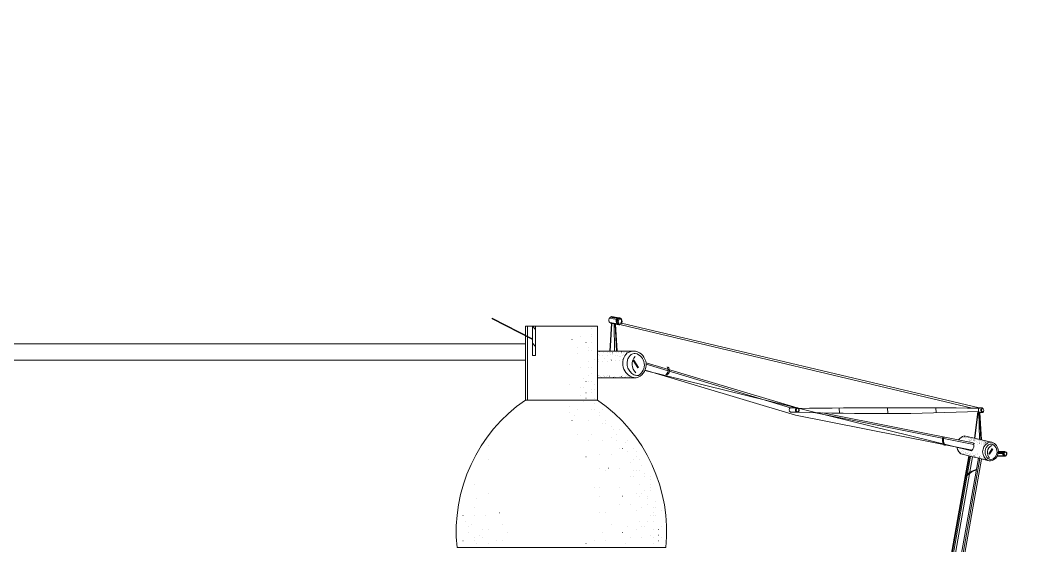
# Model space of a CAD drawing. Header units: centimetres. Extents: x -16179 to 12840, y -10704 to 3856.
# Drawn here: x 21.7 to 83.7, y -5011.2 to -4979.3 of the extents above; entities that cross this region are included whole.
import ezdxf

# ---------------------------------------------------------------- set-up
doc = ezdxf.new("R2010")
doc.units = ezdxf.units.CM
doc.header["$MEASUREMENT"] = 0
doc.layers.add('A-prsp-2_Num_Penna__137', color=137, linetype='Continuous', lineweight=18)
doc.layers.add('A-SECT D-MCUT_Num_Penna__181', color=181, linetype='Continuous', lineweight=18)

msp = doc.modelspace()

# ---------------------------------------------------------------- hatches: boundary and pattern name
at = {"layer": 'A-prsp-2_Num_Penna__137', "linetype": 'Continuous', "lineweight": 18}
h = msp.add_hatch(dxfattribs=at)
h.set_pattern_fill('ANSI31', color=137, scale=100, style=0, pattern_type=2)
h.set_pattern_definition([(135, (897.9844, -5567.8647), (0.5192531, 0.5192531), [])])
h.paths.add_polyline_path([(53.015, -4999.68), (53.015, -4997.909), (52.816, -4997.909), (52.816, -4999.68)])
h = msp.add_hatch(dxfattribs=at)
h.set_pattern_fill('ANSI31', color=137, scale=100, style=0, pattern_type=2)
h.set_pattern_definition([(92.23865, (918.3003, -5535.79), (2.935097, 0.114738), [])])
h.paths.add_polyline_path([(68.948, -5003.115, 0.020675), (79.939, -5003.071), (79.939, -5003.064, -0.258695), (79.925, -5002.877, 0.006326), (68.987, -5002.895, -0.487368)])
at = {"layer": 'A-SECT D-MCUT_Num_Penna__181', "linetype": 'Continuous', "lineweight": 18}
h = msp.add_hatch(dxfattribs=at)
h.set_pattern_fill('ANSI31', color=181, scale=100, style=0, pattern_type=2)
h.set_pattern_definition([(45, (254.724, -5723.27), (-52.198, 52.198), [])])
h.paths.add_polyline_path([(-34.169, -4813.471), (-34.169, -4861.971), (-19.169, -4861.971), (-19.169, -4843.471), (210.831, -4843.471), (210.831, -4922.101), (212.164, -4922.101, -1), (212.164, -4922.401), (210.843, -4922.401), (210.831, -4922.416), (210.831, -5113.471), (-19.169, -5113.471), (-19.169, -5015.971), (-34.169, -5015.971), (-34.169, -5123.471), (-64.169, -5123.471), (-64.169, -5143.471), (237.449, -5143.471), (237.449, -5113.471), (220.831, -5113.471), (220.831, -4843.471), (235.831, -4843.471), (235.831, -4828.471), (-19.169, -4828.471), (-19.169, -4813.471)])

# ---------------------------------------------------------------- linework, layer by layer
at = {"layer": 'A-prsp-2_Num_Penna__137', "color": 137, "linetype": 'Continuous', "lineweight": 18}
for p, q in [((52.518, -4997.909), (52.518, -5002.385)), ((57.942, -4997.489), (57.495, -4997.421)), ((57.614, -4997.73), (57.518, -4999.413)), ((57.982, -4997.767), (57.526, -4997.685)), ((57.994, -4997.429), (57.545, -4997.361)), ((57.643, -4997.74), (57.547, -4999.423)), ((58.035, -4997.402), (57.586, -4997.334)), ((57.776, -4997.761), (57.814, -4999.413)), ((57.839, -4997.77), (57.922, -4999.413)), ((57.875, -4997.786), (57.967, -4999.419)), ((58.078, -4997.384), (58.08, -4997.39)), ((79.524, -5002.873), (58.206, -4997.823)), ((79.958, -5002.855), (58.225, -4997.725)), ((55.733, -4998.547), (55.735, -4998.547)), ((56.412, -4998.038), (56.414, -4998.038)), ((56.412, -4998.377), (56.414, -4998.377)), ((56.412, -4998.547), (56.414, -4998.547)), ((56.412, -4998.547), (56.414, -4998.547)), ((-2.687, -4998.971), (52.39, -4998.971)), ((55.223, -4998.716), (55.225, -4998.716)), ((56.072, -4998.886), (56.074, -4998.886)), ((56.412, -4998.886), (56.414, -4998.886)), ((55.563, -4999.225), (55.565, -4999.225)), ((55.563, -4999.564), (55.565, -4999.564)), ((56.242, -4999.225), (56.244, -4999.225)), ((56.242, -4999.394), (56.244, -4999.394)), ((56.412, -4999.394), (56.414, -4999.394)), ((59.043, -4999.413), (56.776, -4999.413)), ((56.796, -4999.573), (56.798, -4999.573)), ((56.832, -4999.61), (56.834, -4999.61)), ((56.869, -4999.464), (56.871, -4999.464)), ((56.893, -4999.658), (56.895, -4999.658)), ((56.917, -4999.464), (56.919, -4999.464)), ((57.099, -4999.707), (57.101, -4999.707)), ((57.111, -4999.513), (57.113, -4999.513)), ((57.353, -4999.658), (57.355, -4999.658)), ((57.365, -4999.477), (57.367, -4999.477)), ((57.486, -4999.477), (57.488, -4999.477)), ((57.547, -4999.501), (57.549, -4999.501)), ((57.559, -4999.646), (57.561, -4999.646)), ((57.68, -4999.646), (57.682, -4999.646)), ((57.692, -4999.513), (57.694, -4999.513)), ((57.862, -4999.682), (57.864, -4999.682)), ((57.91, -4999.489), (57.912, -4999.489)), ((58.007, -4999.67), (58.009, -4999.67)), ((58.044, -4999.477), (58.046, -4999.477)), ((58.092, -4999.731), (58.094, -4999.731)), ((58.189, -4999.719), (58.191, -4999.719)), ((58.213, -4999.585), (58.215, -4999.585)), ((58.238, -4999.477), (58.24, -4999.477)), ((58.274, -4999.682), (58.276, -4999.682)), ((58.322, -4999.598), (58.324, -4999.598)), ((58.347, -4999.489), (58.349, -4999.489)), ((58.407, -4999.489), (58.409, -4999.489)), ((58.553, -4999.477), (58.555, -4999.477)), ((-1.687, -4999.971), (52.39, -4999.971)), ((55.054, -5000.242), (55.056, -5000.242)), ((55.733, -5000.412), (55.735, -5000.412)), ((56.242, -5000.073), (56.244, -5000.073)), ((56.242, -5000.412), (56.244, -5000.412)), ((56.412, -5000.412), (56.414, -5000.412)), ((56.581, -4999.903), (56.583, -4999.903)), ((56.82, -4999.9), (56.822, -4999.9)), ((56.844, -5000.07), (56.846, -5000.07)), ((57.075, -5000.033), (57.077, -5000.033)), ((57.208, -4999.876), (57.21, -4999.876)), ((57.377, -5000.058), (57.379, -5000.058)), ((57.547, -4999.912), (57.549, -4999.912)), ((57.632, -4999.973), (57.634, -4999.973)), ((57.85, -4999.997), (57.852, -4999.997)), ((58.104, -4999.973), (58.106, -4999.973)), ((58.262, -4999.936), (58.264, -4999.936)), ((68.893, -5002.856), (59.719, -5000.116)), ((68.484, -5002.863), (59.727, -5000.206)), ((56.242, -5000.921), (56.244, -5000.921)), ((56.412, -5000.751), (56.414, -5000.751)), ((56.412, -5000.751), (56.414, -5000.751)), ((59.078, -5001.03), (56.776, -5001.03)), ((56.856, -5000.868), (56.858, -5000.868)), ((56.856, -5000.917), (56.858, -5000.917)), ((56.917, -5000.88), (56.919, -5000.88)), ((56.978, -5000.929), (56.98, -5000.929)), ((57.038, -5001.002), (57.04, -5001.002)), ((57.135, -5000.917), (57.137, -5000.917)), ((57.171, -5000.977), (57.173, -5000.977)), ((57.22, -5000.929), (57.222, -5000.929)), ((57.329, -5000.977), (57.331, -5000.977)), ((57.402, -5000.88), (57.404, -5000.88)), ((57.414, -5001.014), (57.416, -5001.014)), ((57.511, -5000.941), (57.513, -5000.941)), ((57.729, -5000.989), (57.731, -5000.989)), ((57.753, -5001.014), (57.755, -5001.014)), ((57.789, -5001.026), (57.791, -5001.026)), ((57.826, -5000.929), (57.828, -5000.929)), ((57.862, -5001.002), (57.864, -5001.002)), ((58.104, -5000.929), (58.106, -5000.929)), ((58.141, -5000.953), (58.143, -5000.953)), ((58.238, -5000.965), (58.24, -5000.965)), ((58.286, -5000.905), (58.288, -5000.905)), ((58.286, -5000.989), (58.288, -5000.989)), ((58.395, -5001.002), (58.397, -5001.002)), ((58.48, -5000.965), (58.482, -5000.965)), ((58.492, -5001.002), (58.494, -5001.002)), ((58.553, -5000.893), (58.555, -5000.893)), ((58.601, -5000.977), (58.603, -5000.977)), ((58.662, -5000.965), (58.664, -5000.965)), ((58.722, -5001.002), (58.724, -5001.002)), ((79.492, -5005.467), (59.647, -5000.596)), ((68.796, -5003.294), (59.662, -5000.562)), ((55.054, -5001.429), (55.056, -5001.429)), ((55.733, -5001.599), (55.735, -5001.599)), ((55.902, -5001.09), (55.904, -5001.09)), ((55.902, -5001.599), (55.904, -5001.599)), ((56.072, -5001.26), (56.074, -5001.26)), ((56.242, -5001.26), (56.244, -5001.26)), ((56.412, -5001.26), (56.414, -5001.26)), ((56.581, -5001.429), (56.583, -5001.429)), ((55.733, -5002.108), (55.735, -5002.108)), ((56.072, -5001.938), (56.074, -5001.938)), ((56.072, -5002.277), (56.074, -5002.277)), ((56.412, -5001.768), (56.414, -5001.768)), ((56.412, -5001.938), (56.414, -5001.938)), ((56.581, -5001.768), (56.583, -5001.768)), ((56.581, -5002.277), (56.583, -5002.277)), ((56.776, -5002.385), (52.39, -5002.385)), ((55.054, -5002.786), (55.056, -5002.786)), ((55.902, -5002.447), (55.904, -5002.447)), ((56.581, -5002.616), (56.583, -5002.616)), ((55.054, -5003.125), (55.056, -5003.125)), ((55.393, -5003.295), (55.395, -5003.295)), ((55.563, -5002.955), (55.565, -5002.955)), ((56.412, -5002.955), (56.414, -5002.955)), ((56.581, -5002.955), (56.583, -5002.955)), ((56.921, -5003.125), (56.923, -5003.125)), ((56.921, -5003.295), (56.923, -5003.295)), ((57.091, -5002.955), (57.093, -5002.955)), ((79.533, -5005.423), (68.796, -5003.294)), ((79.624, -5005.073), (69.916, -5003.147)), ((79.595, -5004.978), (70.436, -5003.162)), ((79.867, -5003.075), (79.674, -5004.711)), ((79.887, -5003.074), (79.693, -5004.711)), ((79.929, -5003.095), (79.976, -5004.78)), ((79.964, -5003.136), (80.057, -5004.794)), ((79.994, -5003.141), (80.089, -5004.806)), ((55.223, -5003.634), (55.225, -5003.634)), ((56.242, -5003.634), (56.244, -5003.634)), ((57.091, -5003.803), (57.093, -5003.803)), ((57.26, -5003.634), (57.262, -5003.634)), ((57.26, -5003.803), (57.262, -5003.803)), ((57.6, -5003.973), (57.602, -5003.973)), ((57.77, -5004.142), (57.772, -5004.142)), ((57.77, -5004.142), (57.772, -5004.142)), ((58.109, -5004.142), (58.111, -5004.142)), ((55.563, -5004.482), (55.565, -5004.482)), ((56.412, -5004.482), (56.414, -5004.482)), ((57.6, -5004.651), (57.602, -5004.651)), ((57.939, -5004.482), (57.941, -5004.482)), ((78.945, -5004.648), (78.947, -5004.648)), ((78.993, -5004.634), (78.995, -5004.634)), ((78.993, -5004.662), (78.995, -5004.662)), ((79.048, -5004.613), (79.05, -5004.613)), ((79.062, -5004.586), (79.064, -5004.586)), ((79.083, -5004.613), (79.085, -5004.613)), ((79.103, -5004.634), (79.105, -5004.634)), ((79.103, -5004.696), (79.105, -5004.696)), ((79.117, -5004.634), (79.119, -5004.634)), ((79.179, -5004.655), (79.181, -5004.655)), ((79.179, -5004.669), (79.181, -5004.669)), ((79.228, -5004.641), (79.23, -5004.641)), ((79.241, -5004.634), (79.243, -5004.634)), ((79.297, -5004.676), (79.299, -5004.676)), ((79.303, -5004.662), (79.305, -5004.662)), ((79.31, -5004.751), (79.312, -5004.751)), ((79.324, -5004.662), (79.326, -5004.662)), ((79.366, -5004.662), (79.368, -5004.662)), ((79.4, -5004.717), (79.402, -5004.717)), ((79.421, -5004.689), (79.423, -5004.689)), ((79.462, -5004.696), (79.464, -5004.696)), ((79.504, -5004.751), (79.506, -5004.751)), ((79.511, -5004.724), (79.513, -5004.724)), ((79.524, -5004.71), (79.526, -5004.71)), ((79.559, -5004.703), (79.561, -5004.703)), ((79.621, -5004.751), (79.623, -5004.751)), ((79.69, -5004.751), (79.692, -5004.751)), ((50.131, -5005.16), (50.133, -5005.16)), ((56.242, -5004.821), (56.244, -5004.821)), ((57.091, -5004.821), (57.093, -5004.821)), ((57.939, -5004.821), (57.941, -5004.821)), ((58.109, -5005.329), (58.111, -5005.329)), ((58.279, -5005.329), (58.281, -5005.329)), ((58.449, -5004.99), (58.451, -5004.99)), ((58.618, -5004.821), (58.62, -5004.821)), ((58.958, -5005.329), (58.96, -5005.329)), ((79.379, -5004.772), (79.381, -5004.772)), ((79.393, -5004.862), (79.395, -5004.862)), ((79.476, -5004.8), (79.478, -5004.8)), ((79.476, -5004.862), (79.478, -5004.862)), ((79.6, -5004.772), (79.602, -5004.772)), ((79.635, -5004.841), (79.637, -5004.841)), ((79.662, -5004.917), (79.664, -5004.917)), ((79.676, -5005.013), (79.678, -5005.013)), ((79.683, -5004.786), (79.685, -5004.786)), ((79.711, -5004.786), (79.713, -5004.786)), ((79.738, -5004.827), (79.74, -5004.827)), ((79.794, -5004.786), (79.796, -5004.786)), ((79.794, -5004.889), (79.796, -5004.889)), ((79.814, -5004.807), (79.816, -5004.807)), ((79.835, -5004.807), (79.837, -5004.807)), ((79.835, -5004.965), (79.837, -5004.965)), ((79.856, -5005.103), (79.858, -5005.103)), ((79.918, -5004.834), (79.92, -5004.834)), ((79.945, -5004.924), (79.947, -5004.924)), ((79.959, -5005.007), (79.961, -5005.007)), ((79.987, -5004.841), (79.989, -5004.841)), ((80.001, -5004.807), (80.003, -5004.807)), ((80.049, -5004.848), (80.051, -5004.848)), ((80.084, -5004.82), (80.086, -5004.82)), ((80.09, -5004.917), (80.092, -5004.917)), ((80.097, -5004.986), (80.099, -5004.986)), ((80.097, -5005.048), (80.099, -5005.048)), ((80.097, -5005.11), (80.099, -5005.11)), ((80.125, -5004.862), (80.127, -5004.862)), ((80.166, -5004.882), (80.168, -5004.882)), ((80.194, -5005), (80.196, -5005)), ((80.194, -5005.138), (80.196, -5005.138)), ((80.201, -5004.862), (80.203, -5004.862)), ((80.201, -5004.938), (80.203, -5004.938)), ((80.229, -5004.889), (80.23, -5004.889)), ((80.229, -5005.082), (80.23, -5005.082)), ((80.277, -5004.903), (80.279, -5004.903)), ((80.284, -5004.855), (80.286, -5004.855)), ((80.291, -5005.055), (80.293, -5005.055)), ((80.298, -5005.096), (80.3, -5005.096)), ((80.304, -5005), (80.306, -5005)), ((80.325, -5004.938), (80.327, -5004.938)), ((80.346, -5004.938), (80.348, -5004.938)), ((80.367, -5004.972), (80.369, -5004.972)), ((80.373, -5004.917), (80.375, -5004.917)), ((80.408, -5004.958), (80.41, -5004.958)), ((80.443, -5004.944), (80.444, -5004.944)), ((80.456, -5004.965), (80.458, -5004.965)), ((80.47, -5004.924), (80.472, -5004.924)), ((80.525, -5004.951), (80.527, -5004.951)), ((56.072, -5005.838), (56.074, -5005.838)), ((56.921, -5005.669), (56.923, -5005.669)), ((57.6, -5005.669), (57.602, -5005.669)), ((58.618, -5005.499), (58.62, -5005.499)), ((58.618, -5005.499), (58.62, -5005.499)), ((59.128, -5005.499), (59.13, -5005.499)), ((59.128, -5005.838), (59.13, -5005.838)), ((79.32, -5005.765), (74.953, -5030.363)), ((79.363, -5005.776), (74.995, -5030.373)), ((79.429, -5005.793), (75.061, -5030.388)), ((79.543, -5005.822), (75.176, -5030.414)), ((79.901, -5005.913), (75.542, -5030.497)), ((79.996, -5005.938), (75.635, -5030.534)), ((80.095, -5005.963), (75.727, -5030.6)), ((78.682, -5005.531), (78.684, -5005.531)), ((78.765, -5005.606), (78.767, -5005.606)), ((78.834, -5005.558), (78.836, -5005.558)), ((78.848, -5005.634), (78.85, -5005.634)), ((78.896, -5005.531), (78.898, -5005.531)), ((78.91, -5005.455), (78.912, -5005.455)), ((78.91, -5005.613), (78.912, -5005.613)), ((78.986, -5005.606), (78.988, -5005.606)), ((79, -5005.51), (79.002, -5005.51)), ((79.014, -5005.648), (79.016, -5005.648)), ((79.103, -5005.579), (79.105, -5005.579)), ((79.124, -5005.558), (79.126, -5005.558)), ((79.138, -5005.648), (79.14, -5005.648)), ((79.179, -5005.641), (79.181, -5005.641)), ((79.234, -5005.648), (79.236, -5005.648)), ((79.255, -5005.648), (79.257, -5005.648)), ((79.276, -5005.551), (79.278, -5005.551)), ((79.345, -5005.689), (79.347, -5005.689)), ((79.359, -5005.717), (79.361, -5005.717)), ((79.4, -5005.675), (79.402, -5005.675)), ((79.428, -5005.62), (79.43, -5005.62)), ((79.469, -5005.724), (79.471, -5005.724)), ((79.497, -5005.744), (79.499, -5005.744)), ((79.573, -5005.634), (79.575, -5005.634)), ((79.6, -5005.779), (79.602, -5005.779)), ((79.635, -5005.772), (79.637, -5005.772)), ((79.662, -5005.8), (79.664, -5005.8)), ((79.669, -5005.855), (79.671, -5005.855)), ((79.683, -5005.82), (79.685, -5005.82)), ((79.69, -5005.772), (79.692, -5005.772)), ((79.718, -5005.82), (79.72, -5005.82)), ((79.731, -5005.703), (79.733, -5005.703)), ((79.745, -5005.813), (79.747, -5005.813)), ((79.801, -5005.882), (79.802, -5005.882)), ((79.856, -5005.717), (79.858, -5005.717)), ((79.863, -5005.648), (79.865, -5005.648)), ((79.863, -5005.848), (79.865, -5005.848)), ((79.918, -5005.855), (79.92, -5005.855)), ((79.945, -5005.848), (79.947, -5005.848)), ((79.959, -5005.834), (79.961, -5005.834)), ((79.959, -5005.903), (79.961, -5005.903)), ((80.001, -5005.91), (80.003, -5005.91)), ((80.042, -5005.758), (80.044, -5005.758)), ((80.084, -5005.903), (80.086, -5005.903)), ((80.104, -5005.793), (80.106, -5005.793)), ((80.166, -5005.937), (80.168, -5005.937)), ((80.187, -5005.944), (80.189, -5005.944)), ((80.194, -5005.82), (80.196, -5005.82)), ((80.229, -5005.882), (80.23, -5005.882)), ((80.235, -5005.958), (80.237, -5005.958)), ((80.291, -5005.958), (80.293, -5005.958)), ((80.291, -5005.979), (80.293, -5005.979)), ((81.389, -5005.626), (81.102, -5005.626)), ((81.41, -5005.565), (81.115, -5005.565)), ((81.501, -5005.504), (81.118, -5005.504)), ((81.443, -5005.525), (81.118, -5005.525)), ((50.131, -5006.008), (50.133, -5006.008)), ((56.921, -5006.516), (56.923, -5006.516)), ((57.43, -5006.516), (57.432, -5006.516)), ((57.43, -5006.516), (57.432, -5006.516)), ((58.109, -5006.516), (58.111, -5006.516)), ((58.788, -5006.177), (58.79, -5006.177)), ((58.958, -5006.008), (58.96, -5006.008)), ((59.297, -5006.008), (59.299, -5006.008)), ((59.467, -5006.347), (59.469, -5006.347)), ((80.36, -5006.013), (80.362, -5006.013)), ((57.26, -5006.686), (57.262, -5006.686)), ((58.788, -5007.025), (58.79, -5007.025)), ((58.958, -5006.686), (58.96, -5006.686)), ((58.958, -5007.025), (58.96, -5007.025)), ((59.128, -5006.686), (59.13, -5006.686)), ((59.297, -5006.686), (59.299, -5006.686)), ((59.637, -5006.856), (59.639, -5006.856)), ((59.637, -5007.025), (59.639, -5007.025)), ((59.976, -5007.025), (59.978, -5007.025)), ((59.976, -5007.195), (59.978, -5007.195)), ((49.282, -5007.534), (49.284, -5007.534)), ((56.581, -5007.704), (56.583, -5007.704)), ((56.921, -5007.704), (56.923, -5007.704)), ((58.109, -5007.704), (58.111, -5007.704)), ((59.297, -5007.534), (59.299, -5007.534)), ((59.976, -5007.534), (59.978, -5007.534)), ((59.976, -5007.704), (59.978, -5007.704)), ((49.452, -5008.382), (49.454, -5008.382)), ((50.131, -5008.043), (50.133, -5008.043)), ((56.921, -5008.212), (56.923, -5008.212)), ((58.279, -5008.212), (58.281, -5008.212)), ((59.128, -5008.043), (59.13, -5008.043)), ((59.297, -5008.212), (59.299, -5008.212)), ((59.467, -5008.043), (59.469, -5008.043)), ((59.637, -5007.873), (59.639, -5007.873)), ((59.637, -5007.873), (59.639, -5007.873)), ((59.807, -5008.212), (59.809, -5008.212)), ((59.807, -5008.212), (59.809, -5008.212)), ((59.807, -5008.382), (59.809, -5008.382)), ((59.976, -5007.873), (59.978, -5007.873)), ((49.282, -5008.891), (49.284, -5008.891)), ((58.109, -5008.721), (58.111, -5008.721)), ((58.788, -5008.721), (58.79, -5008.721)), ((59.128, -5009.06), (59.13, -5009.06)), ((59.467, -5008.891), (59.469, -5008.891)), ((59.807, -5008.721), (59.809, -5008.721)), ((60.146, -5008.891), (60.148, -5008.891)), ((60.316, -5008.551), (60.318, -5008.551)), ((60.316, -5008.891), (60.318, -5008.891)), ((60.655, -5009.06), (60.657, -5009.06)), ((60.655, -5009.06), (60.657, -5009.06)), ((48.603, -5009.399), (48.605, -5009.399)), ((49.282, -5009.399), (49.284, -5009.399)), ((49.961, -5009.399), (49.963, -5009.399)), ((50.81, -5009.23), (50.812, -5009.23)), ((56.921, -5009.23), (56.923, -5009.23)), ((57.26, -5009.23), (57.262, -5009.23)), ((59.976, -5009.399), (59.978, -5009.399)), ((60.146, -5009.23), (60.148, -5009.23)), ((60.146, -5009.23), (60.148, -5009.23)), ((60.146, -5009.399), (60.148, -5009.399)), ((60.316, -5009.399), (60.318, -5009.399)), ((48.773, -5009.738), (48.775, -5009.738)), ((48.943, -5010.078), (48.945, -5010.078)), ((49.113, -5009.908), (49.115, -5009.908)), ((49.792, -5010.247), (49.794, -5010.247)), ((50.131, -5010.247), (50.133, -5010.247)), ((50.98, -5009.908), (50.982, -5009.908)), ((57.6, -5009.908), (57.602, -5009.908)), ((58.618, -5010.078), (58.62, -5010.078)), ((59.128, -5010.247), (59.13, -5010.247)), ((59.297, -5009.738), (59.299, -5009.738)), ((59.467, -5010.078), (59.469, -5010.078)), ((59.637, -5010.078), (59.639, -5010.078)), ((59.807, -5009.738), (59.809, -5009.738)), ((60.146, -5009.738), (60.148, -5009.738)), ((60.146, -5010.247), (60.148, -5010.247)), ((60.486, -5010.247), (60.488, -5010.247)), ((60.655, -5010.078), (60.657, -5010.078)), ((48.603, -5010.925), (48.605, -5010.925)), ((48.943, -5010.417), (48.945, -5010.417)), ((49.282, -5010.756), (49.284, -5010.756)), ((49.282, -5010.925), (49.284, -5010.925)), ((49.622, -5010.586), (49.624, -5010.586)), ((49.792, -5010.756), (49.794, -5010.756)), ((50.64, -5010.925), (50.642, -5010.925)), ((50.98, -5010.925), (50.982, -5010.925)), ((51.319, -5010.417), (51.321, -5010.417)), ((56.581, -5010.925), (56.583, -5010.925)), ((57.091, -5010.417), (57.093, -5010.417)), ((57.26, -5010.925), (57.262, -5010.925)), ((58.279, -5010.417), (58.281, -5010.417)), ((58.788, -5010.756), (58.79, -5010.756)), ((59.467, -5010.756), (59.469, -5010.756)), ((59.976, -5010.586), (59.978, -5010.586)), ((60.146, -5010.756), (60.148, -5010.756)), ((60.146, -5010.756), (60.148, -5010.756)), ((60.486, -5010.586), (60.488, -5010.586)), ((60.486, -5010.925), (60.488, -5010.925)), ((60.655, -5010.756), (60.657, -5010.756)), ((49.452, -5011.095), (49.454, -5011.095)), ((50.131, -5011.095), (50.133, -5011.095)), ((56.072, -5011.095), (56.074, -5011.095)), ((58.449, -5011.095), (58.451, -5011.095)), ((60.146, -5011.095), (60.148, -5011.095))]:
    msp.add_line(p, q, dxfattribs=at)
at = {"layer": 'A-prsp-2_Num_Penna__137', "color": 137, "linetype": 'Continuous', "lineweight": 18, "flags": 128}
for points in [[(58.069, -4997.813), (57.573, -4997.723, -0.641064), (57.619, -4997.32), (58.097, -4997.39)], [(58.083, -4997.431, -0.083661), (58.122, -4997.434, -0.685038), (58.11, -4997.782)], [(58.918, -4999.571, -0.083661), (59.068, -4999.556, -0.685038), (59.252, -5000.886)], [(68.922, -5002.853), (68.503, -5002.855, 0.641064), (68.486, -5003.115)], [(68.888, -5003.096, 0.083661), (68.913, -5003.099, 0.685038), (68.945, -5002.877)], [(68.421, -5003.043, 0.174695), (68.486, -5003.115), (68.892, -5003.123)], [(78.702, -5004.801, -0.177444), (79.044, -5004.566), (80.706, -5004.948)], [(80.553, -5006.08), (78.847, -5005.644, -0.183148), (78.607, -5005.291)], [(80.661, -5005.054, -0.083661), (80.765, -5005.069, -0.685038), (80.669, -5006.006)], [(81.487, -5005.534, -0.083661), (81.514, -5005.531, -0.685038), (81.55, -5005.773)]]:
    msp.add_lwpolyline(points, format="xyb", dxfattribs=at)
for points in [[(60.925, -5011.338), (48.241, -5011.338, -0.273505), (52.39, -5002.385), (52.39, -4997.909), (56.776, -4997.909), (56.776, -5002.385, -0.273505)], [(58.103, -4997.812, -0.130303), (58.037, -4997.805, -0.576801), (58.009, -4997.418, -0.264517), (58.131, -4997.397, -0.710752)], [(59.241, -5001.002, -0.130303), (58.988, -5001.022, -0.598804), (58.578, -4999.521, -0.121835), (59.075, -4999.414, -0.710752)], [(68.943, -5002.857, 0.130303), (68.901, -5002.854, 0.576801), (68.839, -5003.095, 0.264517), (68.914, -5003.123, 0.710752)], [(80.165, -5003.143, -0.130303), (80.119, -5003.146, -0.331854), (80.063, -5002.882, -0.328319), (80.138, -5002.853, -0.500332)], [(80.643, -5006.083, -0.130303), (80.467, -5006.054, -0.576801), (80.463, -5005.007, -0.264517), (80.794, -5004.972, -0.710752)], [(81.549, -5005.794, -0.130303), (81.502, -5005.798, -0.576801), (81.434, -5005.535, -0.264517), (81.515, -5005.505, -0.710752)]]:
    msp.add_lwpolyline(points, format="xyb", close=True, dxfattribs=at)
for points in [[(52.816, -4998.66), (50.366, -4997.407), (50.366, -4997.464), (52.816, -4998.717)], [(53.015, -4997.909), (53.015, -4999.68), (52.816, -4999.68), (52.816, -4997.909)], [(58.937, -4999.983), (59.221, -5000.436), (59.253, -5000.414), (58.97, -4999.961), (58.936, -4999.982)], [(79.967, -5002.847), (80.115, -5002.852)], [(80.142, -5003.148), (79.967, -5003.139)], [(80.739, -5005.333), (80.544, -5005.65), (80.579, -5005.675), (80.775, -5005.358), (80.738, -5005.335)], [(81.526, -5005.799), (81.038, -5005.799)], [(81.457, -5005.778), (81.05, -5005.778)]]:
    msp.add_lwpolyline(points, dxfattribs=at)
at = {"layer": 'A-prsp-2_Num_Penna__137', "color": 137, "linetype": 'Continuous', "lineweight": 18}
for centre, radius, start, end in [((58.181, -4997.618), 0.15, 119.52688, 224.19694), ((59.557, -5000.214), 0.686, 135.42451, 228.7448), ((60.732, -5000.574), 0.332, 303.94562, 38.15341), ((60.851, -5000.596), 0.299, 297.08065, 45.6387), ((75.179, -5435.11), 432.259, 89.37094, 90.82413), ((80.093, -5002.993), 0.193, 130.70108, 229.29892), ((80.234, -5002.996), 0.135, 136.51527, 230.75794), ((73.919, -4870.25), 132.958, 267.85722, 272.58568), ((78.353, -5004.796), 0.632, 163.08241, 212.33121), ((78.415, -5004.809), 0.632, 163.03606, 212.27294), ((79.206, -5005.152), 0.425, 312.16063, 24.14179), ((80.949, -5005.579), 0.5, 118.56335, 222.91454), ((81.591, -5005.643), 0.126, 134.33706, 228.12993), ((80.003, -5007.65), 1.076, 101.02977, 144.4173), ((80.114, -5007.83), 1.243, 105.04451, 143.27652)]:
    msp.add_arc(centre, radius, start, end, dxfattribs=at)
for points in [[(58.11, -4997.782), (58.097, -4997.781), (58.082, -4997.777), (58.067, -4997.774), (58.051, -4997.769), (58.029, -4997.755), (58.015, -4997.737), (58.001, -4997.719), (57.99, -4997.699), (57.98, -4997.676), (57.97, -4997.653), (57.963, -4997.628), (57.963, -4997.6), (57.964, -4997.573), (57.972, -4997.545), (57.979, -4997.527), (57.986, -4997.509), (58.001, -4997.489), (58.013, -4997.473), (58.025, -4997.458), (58.038, -4997.447), (58.053, -4997.44), (58.062, -4997.435), (58.072, -4997.432), (58.082, -4997.431), (58.082, -4997.431), (58.083, -4997.431), (58.083, -4997.431)], [(59.252, -5000.886), (59.199, -5000.892), (59.142, -5000.886), (59.083, -5000.881), (59.017, -5000.876), (58.925, -5000.836), (58.861, -5000.776), (58.797, -5000.716), (58.738, -5000.649), (58.687, -5000.57), (58.635, -5000.49), (58.591, -5000.398), (58.574, -5000.294), (58.558, -5000.19), (58.571, -5000.079), (58.585, -5000.006), (58.6, -4999.932), (58.643, -4999.845), (58.678, -4999.779), (58.713, -4999.714), (58.758, -4999.662), (58.808, -4999.626), (58.841, -4999.602), (58.876, -4999.584), (58.913, -4999.573), (58.915, -4999.572), (58.916, -4999.572), (58.918, -4999.571)], [(68.945, -5002.877), (68.936, -5002.876), (68.926, -5002.877), (68.917, -5002.877), (68.906, -5002.878), (68.89, -5002.885), (68.879, -5002.895), (68.869, -5002.905), (68.859, -5002.916), (68.85, -5002.929), (68.841, -5002.942), (68.834, -5002.958), (68.831, -5002.975), (68.828, -5002.992), (68.83, -5003.011), (68.833, -5003.023), (68.835, -5003.036), (68.842, -5003.05), (68.848, -5003.061), (68.854, -5003.072), (68.861, -5003.081), (68.869, -5003.087), (68.875, -5003.091), (68.881, -5003.094), (68.887, -5003.096), (68.887, -5003.096), (68.887, -5003.096), (68.888, -5003.096)], [(80.669, -5006.006), (80.632, -5006.001), (80.594, -5005.987), (80.555, -5005.974), (80.511, -5005.96), (80.455, -5005.917), (80.421, -5005.866), (80.387, -5005.814), (80.359, -5005.759), (80.337, -5005.696), (80.315, -5005.633), (80.3, -5005.563), (80.306, -5005.489), (80.312, -5005.416), (80.34, -5005.342), (80.362, -5005.295), (80.384, -5005.247), (80.428, -5005.195), (80.463, -5005.156), (80.497, -5005.117), (80.537, -5005.089), (80.577, -5005.073), (80.603, -5005.062), (80.63, -5005.056), (80.657, -5005.054), (80.658, -5005.054), (80.659, -5005.054), (80.661, -5005.054)], [(81.55, -5005.773), (81.541, -5005.774), (81.53, -5005.773), (81.519, -5005.773), (81.507, -5005.772), (81.49, -5005.765), (81.479, -5005.754), (81.467, -5005.743), (81.456, -5005.731), (81.447, -5005.717), (81.437, -5005.702), (81.429, -5005.685), (81.425, -5005.666), (81.422, -5005.647), (81.425, -5005.627), (81.427, -5005.614), (81.429, -5005.6), (81.437, -5005.584), (81.444, -5005.572), (81.45, -5005.56), (81.458, -5005.551), (81.467, -5005.544), (81.473, -5005.54), (81.479, -5005.536), (81.486, -5005.534), (81.486, -5005.534), (81.487, -5005.534), (81.487, -5005.534)]]:
    msp.add_open_spline(points, degree=3, knots=[0, 0, 0, 0, 1, 1, 1, 2, 2, 2, 3, 3, 3, 4, 4, 4, 5, 5, 5, 6, 6, 6, 7, 7, 7, 8, 8, 8, 9, 9, 9, 9], dxfattribs=at)

doc.saveas('drawing.dxf')
